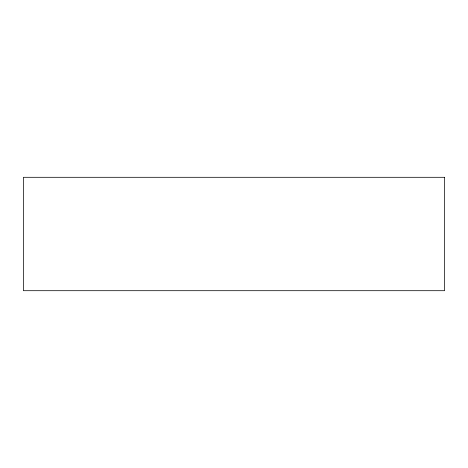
<?xml version="1.0" encoding="UTF-8"?>
<svg xmlns="http://www.w3.org/2000/svg" width="468" height="468" viewBox="0 0 468 468"><rect width="100%" height="100%" fill="white"/><g stroke="black" fill="none" stroke-linecap="round" stroke-linejoin="round"><path stroke-width="0.7" d="M444.6 177.302L23.4 177.302L23.4 290.698L444.6 290.698L444.6 177.302"/></g></svg>
